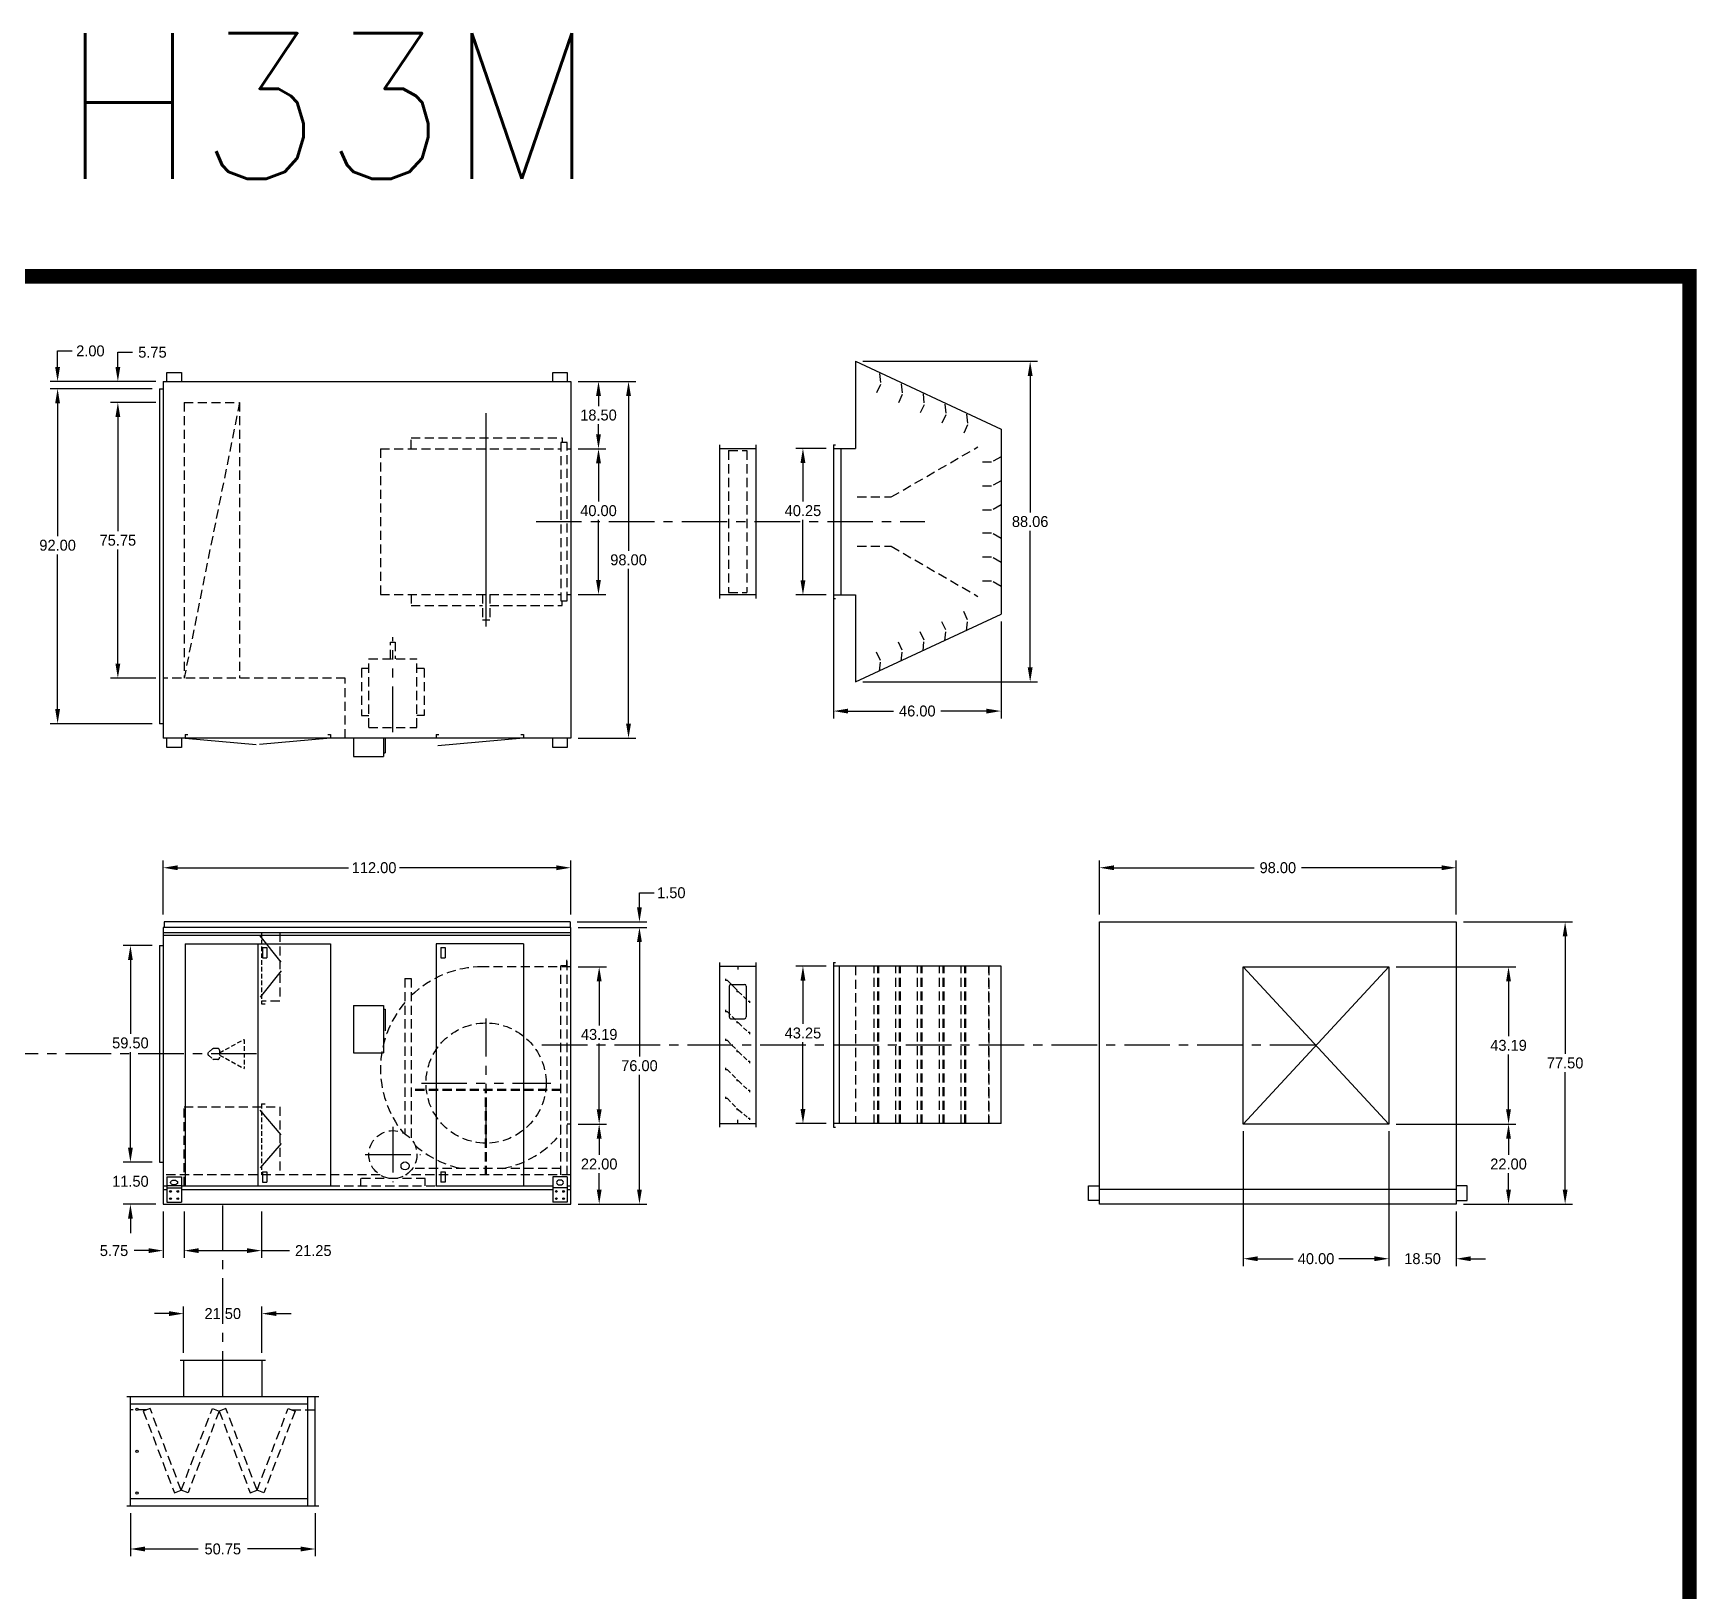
# Model space of a CAD drawing. Header units: inches. Extents: x 4 to 744, y -866 to 77.
# Drawn here: x 287.5 to 744.4, y -350.8 to 76.9 of the extents above; entities that cross this region are included whole.
import ezdxf

# ---------------------------------------------------------------- set-up
doc = ezdxf.new("R2010")
doc.units = ezdxf.units.IN
doc.header["$LTSCALE"] = 10
doc.header["$MEASUREMENT"] = 0
for name, pattern in [('CENTER', [2, 1.25, -0.25, 0.25, -0.25]), ('HIDDEN', [0.375, 0.25, -0.125]), ('PHANTOM', [2.5, 1.25, -0.25, 0.25, -0.25, 0.25, -0.25])]:
    doc.linetypes.add(name, pattern=pattern)
for name, color, linetype in [('centerline', 2, 'CENTER'), ('DIFFUSER', 5, 'Continuous'), ('DISC-DAMPER', 5, 'Continuous'), ('FA-FILTER', 5, 'Continuous'), ('OBJECT', 5, 'Continuous'), ('RAM33UNIT', 3, 'Continuous')]:
    doc.layers.add(name, color=color, linetype=linetype)
doc.layers.add('TEXT', color=7, linetype='Continuous', lineweight=40)
doc.styles.add('S10', font='romans.shx', dxfattribs={"height": 0.1})
doc.dimstyles.new('DIMENSIONS', dxfattribs={"dimscale": 0, "dimtxt": 3, "dimasz": 4, "dimexe": 2, "dimexo": 2, "dimgap": 1, "dimtad": 0, "dimtih": 1, "dimtoh": 1, "dimzin": 0, "dimdsep": 46, "dimtxsty": 'Standard', "dimcen": 0.09, "dimclrd": 256, "dimclre": 256, "dimclrt": 1, "dimadec": 0, "dimazin": 0, "dimtfac": 1, "dimtofl": 0, "dimtmove": 0, "dimatfit": 3, "dimfxl": 0, "dimtolj": 1, "dimtzin": 0, "dimarcsym": 0})

# ---------------------------------------------------------------- blocks, each defined once
blk = doc.blocks.new('*D68')
at = {"layer": 'DEFPOINTS', "color": 0}
for p in [(294.19, -18.68), (322.19, -20.68), (323.19, -18.68)]:
    blk.add_point(p, dxfattribs=at)
at = {"layer": 'RAM33UNIT', "lineweight": -2}
for p, q in [((294.19, -14.68), (294.19, -10.31)), ((294.19, -10.31), (298.19, -10.31)), ((321.19, -18.68), (292.19, -18.68)), ((320.19, -20.68), (292.19, -20.68)), ((294.19, -24.68), (294.19, -28.68))]:
    blk.add_line(p, q, dxfattribs=at)
at = {"layer": 'RAM33UNIT'}
for points in [[(293.52, -14.68), (294.85, -14.68), (294.19, -18.68)], [(293.52, -24.68), (294.85, -24.68), (294.19, -20.68)]]:
    blk.add_solid(points, dxfattribs=at)
at = {"layer": 'RAM33UNIT', "color": 1, "insert": (303.19, -10.31), "char_height": 3, "attachment_point": 5}
blk.add_mtext('\\A1;2.00', dxfattribs=at)
blk = doc.blocks.new('*D69')
at = {"layer": 'DEFPOINTS', "color": 0}
for p in [(294.19, -20.68), (322.19, -20.68), (322.19, -112.68)]:
    blk.add_point(p, dxfattribs=at)
at = {"layer": 'RAM33UNIT', "lineweight": -2}
for p, q in [((320.19, -20.68), (292.19, -20.68)), ((294.19, -24.68), (294.19, -61.18)), ((294.19, -108.68), (294.19, -66.18)), ((320.19, -112.68), (292.19, -112.68))]:
    blk.add_line(p, q, dxfattribs=at)
at = {"layer": 'RAM33UNIT'}
for points in [[(293.52, -24.68), (294.85, -24.68), (294.19, -20.68)], [(293.52, -108.68), (294.85, -108.68), (294.19, -112.68)]]:
    blk.add_solid(points, dxfattribs=at)
at = {"layer": 'RAM33UNIT', "color": 1, "insert": (294.19, -63.68), "char_height": 3, "attachment_point": 5}
blk.add_mtext('\\A1;92.00', dxfattribs=at)
blk = doc.blocks.new('*D70')
at = {"layer": 'DEFPOINTS', "color": 0}
for p in [(322.19, -233.12), (314.19, -244.62), (323.19, -244.62)]:
    blk.add_point(p, dxfattribs=at)
at = {"layer": 'RAM33UNIT', "lineweight": -2}
for p, q in [((314.19, -229.12), (314.19, -225.12)), ((320.19, -233.12), (312.19, -233.12)), ((321.19, -244.62), (312.19, -244.62)), ((314.19, -248.62), (314.19, -252.62))]:
    blk.add_line(p, q, dxfattribs=at)
at = {"layer": 'RAM33UNIT'}
for points in [[(313.52, -229.12), (314.85, -229.12), (314.19, -233.12)], [(313.52, -248.62), (314.85, -248.62), (314.19, -244.62)]]:
    blk.add_solid(points, dxfattribs=at)
at = {"layer": 'RAM33UNIT', "color": 1, "insert": (314.19, -238.37), "char_height": 3, "attachment_point": 5}
blk.add_mtext('\\A1;11.50', dxfattribs=at)
blk = doc.blocks.new('*D71')
at = {"layer": 'DEFPOINTS', "color": 0}
for p in [(322.19, -173.62), (314.19, -233.12), (322.19, -233.12)]:
    blk.add_point(p, dxfattribs=at)
at = {"layer": 'RAM33UNIT', "lineweight": -2}
for p, q in [((320.19, -173.62), (312.19, -173.62)), ((314.19, -177.62), (314.19, -197.87)), ((314.19, -229.12), (314.19, -202.87)), ((320.19, -233.12), (312.19, -233.12))]:
    blk.add_line(p, q, dxfattribs=at)
at = {"layer": 'RAM33UNIT'}
for points in [[(313.52, -177.62), (314.85, -177.62), (314.19, -173.62)], [(313.52, -229.12), (314.85, -229.12), (314.19, -233.12)]]:
    blk.add_solid(points, dxfattribs=at)
at = {"layer": 'RAM33UNIT', "color": 1, "insert": (314.19, -200.37), "char_height": 3, "attachment_point": 5}
blk.add_mtext('\\A1;59.50', dxfattribs=at)
blk = doc.blocks.new('*D78')
at = {"layer": 'DEFPOINTS', "color": 0}
for p in [(513.33, -13.15), (513.33, -101.21), (561.33, -101.21)]:
    blk.add_point(p, dxfattribs=at)
at = {"layer": 'RAM33UNIT', "lineweight": -2}
for p, q in [((515.33, -13.15), (563.33, -13.15)), ((561.33, -17.15), (561.33, -54.68)), ((561.33, -97.21), (561.33, -59.68)), ((515.33, -101.21), (563.33, -101.21))]:
    blk.add_line(p, q, dxfattribs=at)
at = {"layer": 'RAM33UNIT'}
for points in [[(560.67, -17.15), (562, -17.15), (561.33, -13.15)], [(560.67, -97.21), (562, -97.21), (561.33, -101.21)]]:
    blk.add_solid(points, dxfattribs=at)
at = {"layer": 'RAM33UNIT', "color": 1, "insert": (561.33, -57.18), "char_height": 3, "attachment_point": 5}
blk.add_mtext('\\A1;88.06', dxfattribs=at)
blk = doc.blocks.new('*D79')
at = {"layer": 'DEFPOINTS', "color": 0}
for p in [(435.19, -18.68), (435.19, -37.18), (442.76, -37.18)]:
    blk.add_point(p, dxfattribs=at)
at = {"layer": 'RAM33UNIT', "lineweight": -2}
for p, q in [((437.19, -18.68), (444.76, -18.68)), ((442.76, -22.68), (442.76, -25.43)), ((442.76, -33.18), (442.76, -30.43)), ((437.19, -37.18), (444.76, -37.18))]:
    blk.add_line(p, q, dxfattribs=at)
at = {"layer": 'RAM33UNIT'}
for points in [[(442.09, -22.68), (443.43, -22.68), (442.76, -18.68)], [(442.09, -33.18), (443.43, -33.18), (442.76, -37.18)]]:
    blk.add_solid(points, dxfattribs=at)
at = {"layer": 'RAM33UNIT', "color": 1, "insert": (442.76, -27.93), "char_height": 3, "attachment_point": 5}
blk.add_mtext('\\A1;18.50', dxfattribs=at)
blk = doc.blocks.new('*D80')
at = {"layer": 'DEFPOINTS', "color": 0}
for p in [(435.19, -18.68), (435.19, -116.68), (451.01, -116.68)]:
    blk.add_point(p, dxfattribs=at)
at = {"layer": 'RAM33UNIT', "lineweight": -2}
for p, q in [((437.19, -18.68), (453.01, -18.68)), ((451.01, -22.68), (451.01, -65.18)), ((451.01, -112.68), (451.01, -70.18)), ((437.19, -116.68), (453.01, -116.68))]:
    blk.add_line(p, q, dxfattribs=at)
at = {"layer": 'RAM33UNIT'}
for points in [[(450.34, -22.68), (451.67, -22.68), (451.01, -18.68)], [(450.34, -112.68), (451.67, -112.68), (451.01, -116.68)]]:
    blk.add_solid(points, dxfattribs=at)
at = {"layer": 'RAM33UNIT', "color": 1, "insert": (451.01, -67.68), "char_height": 3, "attachment_point": 5}
blk.add_mtext('\\A1;98.00', dxfattribs=at)
blk = doc.blocks.new('*D81')
at = {"layer": 'DEFPOINTS', "color": 0}
for p in [(435.19, -168.62), (454.01, -168.62), (435.19, -244.62)]:
    blk.add_point(p, dxfattribs=at)
at = {"layer": 'RAM33UNIT', "lineweight": -2}
for p, q in [((437.19, -168.62), (456.01, -168.62)), ((454.01, -172.62), (454.01, -204.12)), ((454.01, -240.62), (454.01, -209.12)), ((437.19, -244.62), (456.01, -244.62))]:
    blk.add_line(p, q, dxfattribs=at)
at = {"layer": 'RAM33UNIT'}
for points in [[(453.34, -172.62), (454.67, -172.62), (454.01, -168.62)], [(453.34, -240.62), (454.67, -240.62), (454.01, -244.62)]]:
    blk.add_solid(points, dxfattribs=at)
at = {"layer": 'RAM33UNIT', "color": 1, "insert": (454.01, -206.62), "char_height": 3, "attachment_point": 5}
blk.add_mtext('\\A1;76.00', dxfattribs=at)
blk = doc.blocks.new('*D83')
at = {"layer": 'DEFPOINTS', "color": 0}
for p in [(435.19, -179.43), (442.95, -179.43), (435.19, -222.62)]:
    blk.add_point(p, dxfattribs=at)
at = {"layer": 'RAM33UNIT', "lineweight": -2}
for p, q in [((437.19, -179.43), (444.95, -179.43)), ((442.95, -183.43), (442.95, -195.53)), ((442.95, -218.62), (442.95, -200.53)), ((437.19, -222.62), (444.95, -222.62))]:
    blk.add_line(p, q, dxfattribs=at)
at = {"layer": 'RAM33UNIT'}
for points in [[(442.28, -183.43), (443.62, -183.43), (442.95, -179.43)], [(442.28, -218.62), (443.62, -218.62), (442.95, -222.62)]]:
    blk.add_solid(points, dxfattribs=at)
at = {"layer": 'RAM33UNIT', "color": 1, "insert": (442.95, -198.03), "char_height": 3, "attachment_point": 5}
blk.add_mtext('\\A1;43.19', dxfattribs=at)
blk = doc.blocks.new('*D84')
at = {"layer": 'DEFPOINTS', "color": 0}
for p in [(435.19, -222.62), (442.95, -222.62), (435.19, -244.62)]:
    blk.add_point(p, dxfattribs=at)
at = {"layer": 'RAM33UNIT', "lineweight": -2}
for p, q in [((437.19, -222.62), (444.95, -222.62)), ((442.95, -226.62), (442.95, -231.12)), ((442.95, -240.62), (442.95, -236.12)), ((437.19, -244.62), (444.95, -244.62))]:
    blk.add_line(p, q, dxfattribs=at)
at = {"layer": 'RAM33UNIT'}
for points in [[(442.28, -226.62), (443.62, -226.62), (442.95, -222.62)], [(442.28, -240.62), (443.62, -240.62), (442.95, -244.62)]]:
    blk.add_solid(points, dxfattribs=at)
at = {"layer": 'RAM33UNIT', "color": 1, "insert": (442.95, -233.62), "char_height": 3, "attachment_point": 5}
blk.add_mtext('\\A1;22.00', dxfattribs=at)
blk = doc.blocks.new('*D85')
at = {"layer": 'DEFPOINTS', "color": 0}
for p in [(507.33, -179.23), (498.92, -222.48), (507.33, -222.48)]:
    blk.add_point(p, dxfattribs=at)
at = {"layer": 'RAM33UNIT', "lineweight": -2}
for p, q in [((505.33, -179.23), (496.92, -179.23)), ((498.92, -183.23), (498.92, -195.15)), ((498.92, -218.48), (498.92, -200.15)), ((505.33, -222.48), (496.92, -222.48))]:
    blk.add_line(p, q, dxfattribs=at)
at = {"layer": 'RAM33UNIT'}
for points in [[(498.25, -183.23), (499.59, -183.23), (498.92, -179.23)], [(498.25, -218.48), (499.59, -218.48), (498.92, -222.48)]]:
    blk.add_solid(points, dxfattribs=at)
at = {"layer": 'RAM33UNIT', "color": 1, "insert": (498.92, -197.65), "char_height": 3, "attachment_point": 5}
blk.add_mtext('\\A1;43.25', dxfattribs=at)
blk = doc.blocks.new('*D86')
at = {"layer": 'DEFPOINTS', "color": 0}
for p in [(435.19, -152.24), (323.19, -167.12), (435.19, -167.12)]:
    blk.add_point(p, dxfattribs=at)
at = {"layer": 'RAM33UNIT', "lineweight": -2}
for p, q in [((323.19, -165.12), (323.19, -150.24)), ((435.19, -165.12), (435.19, -150.24)), ((327.19, -152.24), (374.12, -152.24)), ((431.19, -152.24), (388.12, -152.24))]:
    blk.add_line(p, q, dxfattribs=at)
at = {"layer": 'RAM33UNIT'}
for points in [[(327.19, -151.58), (327.19, -152.91), (323.19, -152.24)], [(431.19, -151.58), (431.19, -152.91), (435.19, -152.24)]]:
    blk.add_solid(points, dxfattribs=at)
at = {"layer": 'RAM33UNIT', "color": 1, "insert": (381.12, -152.24), "char_height": 3, "attachment_point": 5}
blk.add_mtext('\\A1;112.00', dxfattribs=at)
blk = doc.blocks.new('*D87')
at = {"layer": 'DEFPOINTS', "color": 0}
for p in [(434.94, -167.12), (435.19, -168.62), (454.01, -167.12)]:
    blk.add_point(p, dxfattribs=at)
at = {"layer": 'RAM33UNIT', "lineweight": -2}
for p, q in [((454.01, -163.12), (454.01, -159.12)), ((454.01, -159.12), (458.01, -159.12)), ((436.94, -167.12), (456.01, -167.12)), ((437.19, -168.62), (456.01, -168.62)), ((454.01, -172.62), (454.01, -176.62))]:
    blk.add_line(p, q, dxfattribs=at)
at = {"layer": 'RAM33UNIT'}
for points in [[(453.34, -163.12), (454.67, -163.12), (454.01, -167.12)], [(453.34, -172.62), (454.67, -172.62), (454.01, -168.62)]]:
    blk.add_solid(points, dxfattribs=at)
at = {"layer": 'RAM33UNIT', "color": 1, "insert": (462.76, -159.12), "char_height": 3, "attachment_point": 5}
blk.add_mtext('\\A1;1.50', dxfattribs=at)
blk = doc.blocks.new('*D88')
at = {"layer": 'DEFPOINTS', "color": 0}
for p in [(435.19, -37.18), (435.19, -77.18), (442.76, -77.18)]:
    blk.add_point(p, dxfattribs=at)
at = {"layer": 'RAM33UNIT', "lineweight": -2}
for p, q in [((437.19, -37.18), (444.76, -37.18)), ((442.76, -41.18), (442.76, -51.68)), ((442.76, -73.18), (442.76, -56.68)), ((437.19, -77.18), (444.76, -77.18))]:
    blk.add_line(p, q, dxfattribs=at)
at = {"layer": 'RAM33UNIT'}
for points in [[(442.09, -41.18), (443.43, -41.18), (442.76, -37.18)], [(442.09, -73.18), (443.43, -73.18), (442.76, -77.18)]]:
    blk.add_solid(points, dxfattribs=at)
at = {"layer": 'RAM33UNIT', "color": 1, "insert": (442.76, -54.18), "char_height": 3, "attachment_point": 5}
blk.add_mtext('\\A1;40.00', dxfattribs=at)
blk = doc.blocks.new('*D89')
at = {"layer": 'DEFPOINTS', "color": 0}
for p in [(507.33, -75.81), (553.33, -82.57), (553.33, -109.21)]:
    blk.add_point(p, dxfattribs=at)
at = {"layer": 'RAM33UNIT', "lineweight": -2}
for p, q in [((507.33, -77.81), (507.33, -111.21)), ((553.33, -84.57), (553.33, -111.21)), ((511.33, -109.21), (523.83, -109.21)), ((549.33, -109.21), (536.83, -109.21))]:
    blk.add_line(p, q, dxfattribs=at)
at = {"layer": 'RAM33UNIT'}
for points in [[(511.33, -108.55), (511.33, -109.88), (507.33, -109.21)], [(549.33, -108.55), (549.33, -109.88), (553.33, -109.21)]]:
    blk.add_solid(points, dxfattribs=at)
at = {"layer": 'RAM33UNIT', "color": 1, "insert": (530.33, -109.21), "char_height": 3, "attachment_point": 5}
blk.add_mtext('\\A1;46.00', dxfattribs=at)
blk = doc.blocks.new('*D90')
at = {"layer": 'DEFPOINTS', "color": 0}
for p in [(507.33, -37.06), (498.92, -77.31), (507.33, -77.31)]:
    blk.add_point(p, dxfattribs=at)
at = {"layer": 'RAM33UNIT', "lineweight": -2}
for p, q in [((505.33, -37.06), (496.92, -37.06)), ((498.92, -41.06), (498.92, -51.68)), ((498.92, -73.31), (498.92, -56.68)), ((505.33, -77.31), (496.92, -77.31))]:
    blk.add_line(p, q, dxfattribs=at)
at = {"layer": 'RAM33UNIT'}
for points in [[(498.25, -41.06), (499.59, -41.06), (498.92, -37.06)], [(498.25, -73.31), (499.59, -73.31), (498.92, -77.31)]]:
    blk.add_solid(points, dxfattribs=at)
at = {"layer": 'RAM33UNIT', "color": 1, "insert": (498.92, -54.18), "char_height": 3, "attachment_point": 5}
blk.add_mtext('\\A1;40.25', dxfattribs=at)
blk = doc.blocks.new('*D95')
at = {"layer": 'DEFPOINTS', "color": 0}
for p in [(678.36, -152.24), (580.36, -167.12), (678.36, -167.12)]:
    blk.add_point(p, dxfattribs=at)
at = {"layer": 'RAM33UNIT', "lineweight": -2}
for p, q in [((580.36, -165.12), (580.36, -150.24)), ((678.36, -165.12), (678.36, -150.24)), ((584.36, -152.24), (622.86, -152.24)), ((674.36, -152.24), (635.86, -152.24))]:
    blk.add_line(p, q, dxfattribs=at)
at = {"layer": 'RAM33UNIT'}
for points in [[(584.36, -151.58), (584.36, -152.91), (580.36, -152.24)], [(674.36, -151.58), (674.36, -152.91), (678.36, -152.24)]]:
    blk.add_solid(points, dxfattribs=at)
at = {"layer": 'RAM33UNIT', "color": 1, "insert": (629.36, -152.24), "char_height": 3, "attachment_point": 5}
blk.add_mtext('\\A1;98.00', dxfattribs=at)
blk = doc.blocks.new('*D96')
at = {"layer": 'DEFPOINTS', "color": 0}
for p in [(659.86, -222.62), (678.36, -244.62), (692.73, -244.62)]:
    blk.add_point(p, dxfattribs=at)
at = {"layer": 'RAM33UNIT', "lineweight": -2}
for p, q in [((661.86, -222.62), (694.73, -222.62)), ((692.73, -226.62), (692.73, -231.12)), ((692.73, -240.62), (692.73, -236.12)), ((680.36, -244.62), (694.73, -244.62))]:
    blk.add_line(p, q, dxfattribs=at)
at = {"layer": 'RAM33UNIT'}
for points in [[(692.06, -226.62), (693.39, -226.62), (692.73, -222.62)], [(692.06, -240.62), (693.39, -240.62), (692.73, -244.62)]]:
    blk.add_solid(points, dxfattribs=at)
at = {"layer": 'RAM33UNIT', "color": 1, "insert": (692.73, -233.62), "char_height": 3, "attachment_point": 5}
blk.add_mtext('\\A1;22.00', dxfattribs=at)
blk = doc.blocks.new('*D97')
at = {"layer": 'DEFPOINTS', "color": 0}
for p in [(619.86, -222.62), (659.86, -222.62), (659.86, -259.62)]:
    blk.add_point(p, dxfattribs=at)
at = {"layer": 'RAM33UNIT', "lineweight": -2}
for p, q in [((619.86, -224.62), (619.86, -261.62)), ((659.86, -224.62), (659.86, -261.62)), ((623.86, -259.62), (633.61, -259.62)), ((655.86, -259.62), (646.11, -259.62))]:
    blk.add_line(p, q, dxfattribs=at)
at = {"layer": 'RAM33UNIT'}
for points in [[(623.86, -258.95), (623.86, -260.29), (619.86, -259.62)], [(655.86, -258.95), (655.86, -260.29), (659.86, -259.62)]]:
    blk.add_solid(points, dxfattribs=at)
at = {"layer": 'RAM33UNIT', "color": 1, "insert": (639.86, -259.62), "char_height": 3, "attachment_point": 5}
blk.add_mtext('\\A1;40.00', dxfattribs=at)
blk = doc.blocks.new('*D98')
at = {"layer": 'DEFPOINTS', "color": 0}
for p in [(659.86, -222.62), (678.36, -244.62), (678.36, -259.62)]:
    blk.add_point(p, dxfattribs=at)
at = {"layer": 'RAM33UNIT', "lineweight": -2}
for p, q in [((659.86, -224.62), (659.86, -261.62)), ((678.36, -246.62), (678.36, -261.62)), ((655.86, -259.62), (651.86, -259.62)), ((682.36, -259.62), (686.36, -259.62))]:
    blk.add_line(p, q, dxfattribs=at)
at = {"layer": 'RAM33UNIT'}
for points in [[(655.86, -258.95), (655.86, -260.29), (659.86, -259.62)], [(682.36, -258.95), (682.36, -260.29), (678.36, -259.62)]]:
    blk.add_solid(points, dxfattribs=at)
at = {"layer": 'RAM33UNIT', "color": 1, "insert": (669.11, -259.62), "char_height": 3, "attachment_point": 5}
blk.add_mtext('\\A1;18.50', dxfattribs=at)
blk = doc.blocks.new('*D100')
at = {"layer": 'DEFPOINTS', "color": 0}
for p in [(323.19, -18.68), (310.74, -24.43), (323.19, -24.43)]:
    blk.add_point(p, dxfattribs=at)
at = {"layer": 'RAM33UNIT', "lineweight": -2}
for p, q in [((310.74, -14.68), (310.74, -10.68)), ((310.74, -10.68), (314.74, -10.68)), ((321.19, -18.68), (308.74, -18.68)), ((321.19, -24.43), (308.74, -24.43)), ((310.74, -28.43), (310.74, -32.43))]:
    blk.add_line(p, q, dxfattribs=at)
at = {"layer": 'RAM33UNIT'}
for points in [[(310.08, -14.68), (311.41, -14.68), (310.74, -18.68)], [(310.08, -28.43), (311.41, -28.43), (310.74, -24.43)]]:
    blk.add_solid(points, dxfattribs=at)
at = {"layer": 'RAM33UNIT', "color": 1, "insert": (320.24, -10.68), "char_height": 3, "attachment_point": 5}
blk.add_mtext('\\A1;5.75', dxfattribs=at)
blk = doc.blocks.new('*D101')
at = {"layer": 'DEFPOINTS', "color": 0}
for p in [(323.19, -24.43), (310.74, -100.18), (323.19, -100.18)]:
    blk.add_point(p, dxfattribs=at)
at = {"layer": 'RAM33UNIT', "lineweight": -2}
for p, q in [((321.19, -24.43), (308.74, -24.43)), ((310.74, -28.43), (310.74, -59.81)), ((310.74, -96.18), (310.74, -64.81)), ((321.19, -100.18), (308.74, -100.18))]:
    blk.add_line(p, q, dxfattribs=at)
at = {"layer": 'RAM33UNIT'}
for points in [[(310.08, -28.43), (311.41, -28.43), (310.74, -24.43)], [(310.08, -96.18), (311.41, -96.18), (310.74, -100.18)]]:
    blk.add_solid(points, dxfattribs=at)
at = {"layer": 'RAM33UNIT', "color": 1, "insert": (310.74, -62.31), "char_height": 3, "attachment_point": 5}
blk.add_mtext('\\A1;75.75', dxfattribs=at)
blk = doc.blocks.new('*D103')
at = {"layer": 'DEFPOINTS', "color": 0}
for p in [(323.19, -244.62), (328.94, -244.62), (328.94, -257.4)]:
    blk.add_point(p, dxfattribs=at)
at = {"layer": 'RAM33UNIT', "lineweight": -2}
for p, q in [((323.19, -246.62), (323.19, -259.4)), ((328.94, -246.62), (328.94, -259.4)), ((319.19, -257.4), (315.19, -257.4)), ((332.94, -257.4), (336.94, -257.4))]:
    blk.add_line(p, q, dxfattribs=at)
at = {"layer": 'RAM33UNIT'}
for points in [[(319.19, -256.73), (319.19, -258.06), (323.19, -257.4)], [(332.94, -256.73), (332.94, -258.06), (328.94, -257.4)]]:
    blk.add_solid(points, dxfattribs=at)
at = {"layer": 'RAM33UNIT', "color": 1, "insert": (309.69, -257.4), "char_height": 3, "attachment_point": 5}
blk.add_mtext('\\A1;5.75', dxfattribs=at)
blk = doc.blocks.new('*D104')
at = {"layer": 'DEFPOINTS', "color": 0}
for p in [(328.94, -244.62), (350.19, -244.62), (350.19, -257.4)]:
    blk.add_point(p, dxfattribs=at)
at = {"layer": 'RAM33UNIT', "lineweight": -2}
for p, q in [((328.94, -246.62), (328.94, -259.4)), ((350.19, -246.62), (350.19, -259.4)), ((332.94, -257.4), (346.19, -257.4)), ((350.19, -257.4), (357.92, -257.4))]:
    blk.add_line(p, q, dxfattribs=at)
at = {"layer": 'RAM33UNIT'}
for points in [[(332.94, -256.73), (332.94, -258.06), (328.94, -257.4)], [(346.19, -256.73), (346.19, -258.06), (350.19, -257.4)]]:
    blk.add_solid(points, dxfattribs=at)
at = {"layer": 'RAM33UNIT', "color": 1, "insert": (364.42, -257.4), "char_height": 3, "attachment_point": 5}
blk.add_mtext('\\A1;21.25', dxfattribs=at)
blk = doc.blocks.new('*D105')
at = {"layer": 'DEFPOINTS', "color": 0}
for p in [(350.31, -274.7), (328.81, -287.48), (350.31, -287.48)]:
    blk.add_point(p, dxfattribs=at)
at = {"layer": 'RAM33UNIT', "lineweight": -2}
for p, q in [((328.81, -285.48), (328.81, -272.7)), ((350.31, -285.48), (350.31, -272.7)), ((324.81, -274.7), (320.81, -274.7)), ((354.31, -274.7), (358.31, -274.7))]:
    blk.add_line(p, q, dxfattribs=at)
at = {"layer": 'RAM33UNIT'}
for points in [[(324.81, -274.03), (324.81, -275.36), (328.81, -274.7)], [(354.31, -274.03), (354.31, -275.36), (350.31, -274.7)]]:
    blk.add_solid(points, dxfattribs=at)
at = {"layer": 'RAM33UNIT', "color": 1, "insert": (339.56, -274.7), "char_height": 3, "attachment_point": 5}
blk.add_mtext('\\A1;21.50', dxfattribs=at)
blk = doc.blocks.new('*D107')
at = {"layer": 'DEFPOINTS', "color": 0}
for p in [(314.19, -327.48), (364.94, -327.48), (314.19, -339.34)]:
    blk.add_point(p, dxfattribs=at)
at = {"layer": 'RAM33UNIT', "lineweight": -2}
for p, q in [((314.19, -329.48), (314.19, -341.34)), ((364.94, -329.48), (364.94, -341.34)), ((318.19, -339.34), (332.81, -339.34)), ((360.94, -339.34), (346.31, -339.34))]:
    blk.add_line(p, q, dxfattribs=at)
at = {"layer": 'RAM33UNIT'}
for points in [[(318.19, -338.67), (318.19, -340.01), (314.19, -339.34)], [(360.94, -338.67), (360.94, -340.01), (364.94, -339.34)]]:
    blk.add_solid(points, dxfattribs=at)
at = {"layer": 'RAM33UNIT', "color": 1, "insert": (339.56, -339.34), "char_height": 3, "attachment_point": 5}
blk.add_mtext('\\A1;50.75', dxfattribs=at)
blk = doc.blocks.new('A$C7F7C36FE')
at = {"layer": 'OBJECT', "color": 4, "linetype": 'HIDDEN'}
for p, q in [((5.94, 23.43), (7.26, 23.43)), ((5.94, 18.81), (5.94, 23.43)), ((7.26, 23.43), (7.26, 18.81)), ((0, 18.81), (13.2, 18.81)), ((0, 0), (0, 18.81)), ((13.2, 0), (13.2, 18.81)), ((-1.98, 16.17), (-1.98, 3.3)), ((0, 16.17), (-1.98, 16.17)), ((15.18, 16.17), (13.2, 16.17)), ((15.18, 16.17), (15.18, 3.3)), ((-1.98, 3.3), (0, 3.3)), ((0, 0), (13.2, 0)), ((15.18, 3.3), (13.2, 3.3))]:
    blk.add_line(p, q, dxfattribs=at)
at = {"layer": 'OBJECT', "color": 191, "linetype": 'PHANTOM'}
blk.add_line((6.6, -1.32), (6.6, 24.75), dxfattribs=at)
blk = doc.blocks.new('*D130')
at = {"layer": 'DEFPOINTS', "color": 0}
for p in [(659.86, -179.43), (659.86, -222.62), (692.73, -222.62)]:
    blk.add_point(p, dxfattribs=at)
at = {"layer": 'RAM33UNIT', "lineweight": -2}
for p, q in [((661.86, -179.43), (694.73, -179.43)), ((692.73, -183.43), (692.73, -198.53)), ((692.73, -218.62), (692.73, -203.53)), ((661.86, -222.62), (694.73, -222.62))]:
    blk.add_line(p, q, dxfattribs=at)
at = {"layer": 'RAM33UNIT'}
for points in [[(692.06, -183.43), (693.39, -183.43), (692.73, -179.43)], [(692.06, -218.62), (693.39, -218.62), (692.73, -222.62)]]:
    blk.add_solid(points, dxfattribs=at)
at = {"layer": 'RAM33UNIT', "color": 1, "insert": (692.73, -201.03), "char_height": 3, "attachment_point": 5}
blk.add_mtext('\\A1;43.19', dxfattribs=at)
blk = doc.blocks.new('*D132')
at = {"layer": 'DEFPOINTS', "color": 0}
for p in [(678.36, -167.12), (678.36, -244.62), (708.27, -244.62)]:
    blk.add_point(p, dxfattribs=at)
at = {"layer": 'RAM33UNIT', "lineweight": -2}
for p, q in [((680.36, -167.12), (710.27, -167.12)), ((708.27, -171.12), (708.27, -203.37)), ((708.27, -240.62), (708.27, -208.37)), ((680.36, -244.62), (710.27, -244.62))]:
    blk.add_line(p, q, dxfattribs=at)
at = {"layer": 'RAM33UNIT'}
for points in [[(707.61, -171.12), (708.94, -171.12), (708.27, -167.12)], [(707.61, -240.62), (708.94, -240.62), (708.27, -244.62)]]:
    blk.add_solid(points, dxfattribs=at)
at = {"layer": 'RAM33UNIT', "color": 1, "insert": (708.27, -205.87), "char_height": 3, "attachment_point": 5}
blk.add_mtext('\\A1;77.50', dxfattribs=at)

msp = doc.modelspace()

# ---------------------------------------------------------------- linework, layer by layer
at = {"color": 191, "linetype": 'PHANTOM', "ltscale": 12}
msp.add_line((411.874, -85.95), (411.874, -27.365), dxfattribs=at)
at = {"color": 5, "ltscale": 12}
for p, q in [((350.436, -174.121), (350.436, -176.996)), ((350.436, -174.121), (351.686, -174.121)), ((350.436, -176.996), (351.686, -176.996)), ((351.686, -174.121), (351.686, -176.996)), ((399.436, -174.121), (399.436, -176.996)), ((399.436, -174.121), (400.686, -174.121)), ((399.436, -176.996), (400.686, -176.996)), ((400.686, -174.121), (400.686, -176.996)), ((375.436, -190.039), (375.436, -203.039)), ((375.436, -190.039), (383.686, -190.039)), ((383.686, -190.039), (383.686, -203.039)), ((383.686, -191.039), (384.186, -191.039)), ((384.186, -191.039), (384.186, -197.039)), ((375.436, -203.039), (383.686, -203.039)), ((350.436, -235.746), (350.436, -238.621)), ((350.436, -235.746), (351.686, -235.746)), ((351.686, -235.746), (351.686, -238.621)), ((399.436, -235.746), (400.686, -235.746)), ((399.436, -235.746), (399.436, -238.621)), ((400.686, -235.746), (400.686, -238.621)), ((350.436, -238.621), (351.686, -238.621))]:
    msp.add_line(p, q, dxfattribs=at)
at = {"layer": 'centerline'}
for p, q in [((425.621, -57.182), (532.426, -57.182)), ((427.199, -200.855), (641.769, -200.855)), ((348.857, -203.371), (156.082, -203.371)), ((339.561, -297.481), (339.561, -244.621))]:
    msp.add_line(p, q, dxfattribs=at)
at = {"layer": 'DIFFUSER'}
for p, q in [((513.332, -13.151), (513.332, -37.057)), ((513.332, -13.151), (553.332, -31.793)), ((553.332, -31.793), (553.332, -82.572)), ((507.332, -36.057), (507.332, -78.307)), ((507.332, -36.057), (507.832, -36.057)), ((507.332, -37.057), (513.332, -37.057)), ((509.332, -37.057), (509.332, -77.307)), ((507.332, -77.307), (513.332, -77.307)), ((513.332, -77.307), (513.332, -101.214)), ((507.332, -78.307), (507.832, -78.307)), ((513.332, -101.214), (553.332, -82.572)), ((507.332, -178.23), (507.332, -223.48)), ((507.332, -178.23), (507.832, -178.23)), ((553.332, -179.23), (507.332, -179.23)), ((508.832, -179.23), (508.832, -222.48)), ((553.332, -222.48), (553.332, -179.23)), ((553.332, -222.48), (507.332, -222.48)), ((507.332, -223.48), (507.832, -223.48))]:
    msp.add_line(p, q, dxfattribs=at)
at = {"layer": 'DIFFUSER', "color": 4, "linetype": 'HIDDEN'}
for p, q in [((519.961, -16.511), (520.223, -19.5)), ((520.223, -19.5), (518.955, -22.219)), ((526.205, -22.289), (524.937, -25.008)), ((525.943, -19.301), (526.205, -22.289)), ((531.925, -22.09), (532.186, -25.079)), ((532.186, -25.079), (530.918, -27.797)), ((537.906, -24.879), (538.168, -27.868)), ((538.168, -27.868), (536.9, -30.587)), ((544.148, -30.64), (542.88, -33.359)), ((543.886, -27.652), (544.148, -30.64)), ((550.736, -40.856), (547.736, -40.856)), ((553.334, -39.356), (550.736, -40.856)), ((550.736, -47.456), (547.736, -47.456)), ((553.334, -45.956), (550.736, -47.456)), ((550.736, -54.056), (547.736, -54.056)), ((553.334, -52.556), (550.736, -54.056)), ((550.736, -60.308), (547.736, -60.308)), ((553.334, -61.808), (550.736, -60.308)), ((550.736, -66.908), (547.736, -66.908)), ((553.334, -68.408), (550.736, -66.908)), ((550.736, -73.508), (547.736, -73.508)), ((553.334, -75.008), (550.736, -73.508)), ((544.148, -84.159), (542.88, -81.44)), ((538.168, -86.932), (536.9, -84.213)), ((543.886, -87.148), (544.148, -84.159)), ((526.205, -92.51), (524.937, -89.791)), ((532.186, -89.721), (530.918, -87.002)), ((531.925, -92.709), (532.186, -89.721)), ((537.906, -89.92), (538.168, -86.932)), ((520.223, -95.299), (518.955, -92.58)), ((519.961, -98.288), (520.223, -95.299)), ((525.943, -95.499), (526.205, -92.51)), ((508.832, -179.23), (508.832, -222.48)), ((513.332, -179.23), (513.332, -222.48)), ((518.459, -222.48), (518.459, -179.23)), ((519.466, -222.48), (519.466, -179.23)), ((519.727, -222.48), (519.727, -179.23)), ((524.44, -222.48), (524.44, -179.23)), ((525.446, -222.48), (525.446, -179.23)), ((525.707, -222.48), (525.707, -179.23)), ((530.42, -222.48), (530.42, -179.23)), ((531.426, -222.48), (531.426, -179.23)), ((531.688, -222.48), (531.688, -179.23)), ((536.4, -222.48), (536.4, -179.23)), ((537.406, -222.48), (537.406, -179.23)), ((537.668, -222.48), (537.668, -179.23)), ((542.38, -222.48), (542.38, -179.23)), ((543.386, -222.48), (543.386, -179.23)), ((543.648, -222.48), (543.648, -179.23)), ((549.957, -179.23), (549.957, -222.48)), ((549.957, -222.48), (549.957, -179.23))]:
    msp.add_line(p, q, dxfattribs=at)
for points in [[(513.832, -50.401), (523.182, -50.401), (546.998, -36.651)], [(513.832, -63.964), (523.182, -63.964), (546.998, -77.714)]]:
    msp.add_lwpolyline(points, dxfattribs=at)
at = {"layer": 'DISC-DAMPER'}
for p, q in [((476.008, -36.057), (476.008, -78.307)), ((486.008, -36.057), (486.008, -78.307)), ((476.008, -37.057), (486.008, -37.057)), ((486.008, -77.307), (476.008, -77.307)), ((476.008, -178.23), (476.008, -223.48)), ((476.008, -179.23), (486.008, -179.23)), ((486.008, -178.23), (486.008, -223.48)), ((476.008, -222.48), (486.008, -222.48))]:
    msp.add_line(p, q, dxfattribs=at)
at = {"layer": 'DISC-DAMPER', "color": 4, "linetype": 'HIDDEN'}
for p, q in [((478.508, -37.682), (478.508, -76.682)), ((478.508, -37.682), (483.508, -37.682)), ((483.508, -37.682), (483.508, -76.682)), ((478.508, -76.682), (483.508, -76.682)), ((481.008, -179.23), (481.008, -180.23)), ((481.008, -222.48), (481.008, -221.48))]:
    msp.add_line(p, q, dxfattribs=at)
at = {"layer": 'DISC-DAMPER', "color": 4, "linetype": 'HIDDEN', "ltscale": 12}
for p, q in [((477.679, -182.709), (477.679, -183.209)), ((478.179, -183.209), (477.679, -183.209)), ((478.179, -183.209), (480.758, -185.788)), ((477.679, -191.271), (477.679, -191.771)), ((478.179, -191.771), (477.679, -191.771)), ((483.837, -188.867), (484.337, -188.867)), ((484.337, -189.367), (484.337, -188.867)), ((477.679, -199.213), (477.679, -199.713)), ((478.179, -199.713), (477.679, -199.713)), ((483.837, -197.43), (484.337, -197.43)), ((484.337, -197.93), (484.337, -197.43)), ((484.337, -205.871), (484.337, -205.371)), ((477.679, -207.213), (477.679, -207.713)), ((478.179, -207.713), (477.679, -207.713)), ((484.337, -213.871), (484.337, -213.371)), ((477.679, -215.15), (477.679, -215.65)), ((478.179, -215.65), (477.679, -215.65)), ((483.837, -220.98), (484.337, -220.98)), ((484.337, -221.48), (484.337, -220.98))]:
    msp.add_line(p, q, dxfattribs=at)
at = {"layer": 'DISC-DAMPER', "ltscale": 12}
for p, q in [((478.658, -184.765), (478.658, -193.225)), ((479.128, -184.295), (482.888, -184.295)), ((483.358, -184.765), (483.358, -193.225)), ((479.128, -193.695), (482.888, -193.695))]:
    msp.add_line(p, q, dxfattribs=at)
at = {"layer": 'DISC-DAMPER', "color": 4, "linetype": 'HIDDEN', "ltscale": 0.5}
for p, q in [((480.758, -185.788), (480.758, -186.288)), ((481.258, -186.288), (480.758, -186.288)), ((481.258, -186.288), (483.837, -188.867)), ((478.179, -191.771), (480.758, -194.35)), ((480.758, -194.35), (480.758, -194.85)), ((481.258, -194.85), (480.758, -194.85)), ((481.258, -194.85), (483.837, -197.43)), ((478.179, -199.713), (480.758, -202.292)), ((480.758, -202.292), (480.758, -202.792)), ((481.258, -202.792), (480.758, -202.792)), ((481.258, -202.792), (483.837, -205.371)), ((483.837, -205.371), (484.337, -205.371)), ((478.179, -207.713), (480.758, -210.292)), ((480.758, -210.292), (480.758, -210.792)), ((481.258, -210.792), (480.758, -210.792)), ((481.258, -210.792), (483.837, -213.371)), ((483.837, -213.371), (484.337, -213.371)), ((478.179, -215.65), (480.758, -218.229)), ((480.758, -218.229), (480.758, -218.729)), ((481.258, -218.729), (480.758, -218.729)), ((481.258, -218.729), (483.837, -220.98))]:
    msp.add_line(p, q, dxfattribs=at)
at = {"layer": 'DISC-DAMPER', "ltscale": 12}
for centre, start, end in [((479.128, -184.765), 90, 180), ((482.888, -184.765), 0, 90), ((479.128, -193.225), 180, 270), ((482.888, -193.225), 270, 0)]:
    msp.add_arc(centre, 0.47, start, end, dxfattribs=at)
at = {"layer": 'FA-FILTER'}
for p, q in [((327.811, -287.481), (351.311, -287.481)), ((328.811, -287.481), (328.811, -297.481)), ((350.311, -287.481), (350.311, -297.481)), ((313.186, -297.481), (365.936, -297.481)), ((314.186, -327.481), (314.186, -297.481)), ((314.186, -299.481), (362.936, -299.481)), ((362.936, -327.481), (362.936, -297.481)), ((364.936, -327.481), (364.936, -297.481)), ((313.186, -327.481), (365.936, -327.481)), ((314.186, -325.481), (362.936, -325.481))]:
    msp.add_line(p, q, dxfattribs=at)
at = {"layer": 'FA-FILTER', "color": 4, "linetype": 'HIDDEN'}
for p, q in [((318.656, -301.125), (314.186, -301.125)), ((358.467, -301.125), (364.936, -301.125))]:
    msp.add_line(p, q, dxfattribs=at)
for points in [[(317.722, -301.481), (326.273, -323.906), (328.141, -323.193), (319.59, -300.768)], [(338.561, -301.481), (330.01, -323.906), (328.141, -323.193), (336.693, -300.768)], [(338.561, -301.481), (347.113, -323.906), (348.981, -323.193), (340.43, -300.768)], [(359.401, -301.481), (350.85, -323.906), (348.981, -323.193), (357.533, -300.768)]]:
    msp.add_lwpolyline(points, close=True, dxfattribs=at)
at = {"layer": 'FA-FILTER'}
for centre in [(315.999, -300.981), (315.999, -312.481), (315.999, -323.981)]:
    msp.add_circle(centre, 0.312, dxfattribs=at)
at = {"layer": 'OBJECT'}
for p, q in [((324.186, -18.682), (324.186, -16.182)), ((324.186, -16.182), (328.186, -16.182)), ((328.186, -16.182), (328.186, -18.682)), ((430.186, -18.682), (430.186, -16.182)), ((430.186, -16.182), (434.186, -16.182)), ((434.186, -16.182), (434.186, -18.682)), ((322.186, -20.682), (322.186, -112.682)), ((322.186, -20.682), (323.186, -20.682)), ((323.186, -18.682), (323.186, -116.682)), ((323.186, -18.682), (435.186, -18.682)), ((435.186, -18.682), (435.186, -116.682)), ((323.186, -112.682), (322.186, -112.682)), ((435.186, -116.682), (323.186, -116.682)), ((324.186, -119.182), (324.186, -116.682)), ((328.186, -116.682), (328.186, -119.182)), ((430.186, -119.182), (430.186, -116.682)), ((434.186, -116.682), (434.186, -119.182)), ((328.186, -119.182), (324.186, -119.182)), ((434.186, -119.182), (430.186, -119.182)), ((323.186, -168.621), (323.186, -244.621)), ((435.186, -168.621), (323.186, -168.621)), ((434.936, -167.121), (323.436, -167.121)), ((323.436, -167.121), (323.436, -168.621)), ((434.936, -167.121), (434.936, -168.621)), ((435.186, -191.371), (435.186, -168.621)), ((580.361, -167.121), (678.361, -167.121)), ((580.361, -244.621), (580.361, -167.121)), ((678.361, -167.121), (678.361, -244.621)), ((322.186, -173.621), (322.186, -233.121)), ((322.186, -173.621), (323.186, -173.621)), ((435.186, -170.121), (323.186, -170.121)), ((435.186, -170.871), (323.186, -170.871)), ((329.186, -173.121), (329.186, -239.621)), ((329.186, -173.121), (369.186, -173.121)), ((349.186, -173.121), (349.186, -239.621)), ((369.186, -173.121), (369.186, -239.621)), ((398.186, -173.121), (398.186, -239.621)), ((422.186, -173.121), (398.186, -173.121)), ((422.186, -173.121), (422.186, -239.621)), ((619.861, -179.434), (659.861, -222.621)), ((659.861, -179.434), (619.861, -222.621)), ((435.186, -222.871), (435.186, -191.371)), ((435.186, -244.621), (435.186, -222.871)), ((322.186, -233.121), (323.186, -233.121)), ((323.186, -239.621), (324.186, -239.621)), ((323.186, -240.621), (324.186, -240.621)), ((328.186, -239.621), (369.186, -239.621)), ((328.186, -240.621), (430.186, -240.621)), ((398.186, -239.621), (430.186, -239.621)), ((400.686, -238.621), (399.436, -238.621)), ((434.186, -239.621), (435.186, -239.621)), ((434.186, -240.621), (435.186, -240.621)), ((577.361, -239.621), (580.361, -239.621)), ((577.361, -243.621), (577.361, -239.621)), ((678.361, -240.621), (580.361, -240.621)), ((681.361, -239.621), (678.361, -239.621)), ((681.361, -243.621), (681.361, -239.621)), ((323.186, -244.621), (435.186, -244.621)), ((580.361, -243.621), (577.361, -243.621)), ((678.361, -244.621), (580.361, -244.621)), ((678.361, -243.621), (681.361, -243.621))]:
    msp.add_line(p, q, dxfattribs=at)
at = {"layer": 'OBJECT', "color": 4, "linetype": 'HIDDEN'}
for p, q in [((344.186, -24.432), (328.936, -100.182)), ((328.936, -24.432), (344.186, -24.432)), ((328.936, -24.432), (328.936, -100.182)), ((344.186, -24.432), (344.186, -100.182)), ((391.311, -37.182), (391.311, -34.182)), ((391.311, -34.182), (432.811, -34.182)), ((432.436, -35.432), (432.436, -78.932)), ((434.186, -35.432), (432.436, -35.432)), ((432.811, -34.182), (432.811, -35.432)), ((434.186, -78.932), (434.186, -35.432)), ((382.874, -37.182), (432.436, -37.182)), ((382.874, -37.182), (382.874, -77.182)), ((434.186, -37.182), (435.186, -37.182)), ((382.874, -77.182), (432.436, -77.182)), ((391.311, -77.182), (391.311, -80.182)), ((410.874, -77.182), (410.874, -84.182)), ((412.874, -77.182), (412.874, -84.182)), ((434.186, -77.182), (435.186, -77.182)), ((391.311, -80.182), (410.874, -80.182)), ((412.874, -80.182), (432.811, -80.182)), ((432.436, -78.932), (434.186, -78.932)), ((432.811, -80.182), (432.811, -78.932)), ((410.874, -84.182), (412.874, -84.182)), ((373.186, -100.182), (323.186, -100.182)), ((373.186, -116.682), (373.186, -100.182)), ((355.186, -170.121), (355.186, -188.871)), ((434.186, -177.684), (433.936, -177.684)), ((433.936, -177.684), (433.936, -179.184)), ((434.186, -236.621), (434.186, -177.684)), ((389.561, -182.621), (389.561, -225.291)), ((389.561, -182.621), (391.311, -182.621)), ((391.311, -182.621), (391.311, -226.742)), ((435.186, -179.434), (410.874, -179.434)), ((432.436, -236.621), (432.436, -179.184)), ((433.936, -179.184), (432.436, -179.184)), ((355.186, -188.871), (350.186, -188.871)), ((336.778, -204.751), (337.103, -204.871)), ((432.436, -213.184), (391.311, -213.184)), ((432.436, -213.434), (391.311, -213.434)), ((411.749, -236.621), (411.749, -213.434)), ((411.999, -236.621), (411.999, -213.434)), ((328.936, -217.871), (355.186, -217.871)), ((328.936, -239.621), (328.936, -217.871)), ((355.186, -217.871), (355.186, -236.621)), ((435.186, -222.621), (434.186, -222.621)), ((382.794, -236.621), (323.186, -236.621)), ((435.186, -236.621), (389.779, -236.621)), ((432.436, -234.871), (391.647, -234.871)), ((369.186, -239.621), (398.186, -239.621)), ((395.161, -237.621), (377.411, -237.621)), ((377.411, -237.621), (377.411, -239.621)), ((395.161, -239.621), (395.161, -237.621))]:
    msp.add_line(p, q, dxfattribs=at)
at = {"layer": 'OBJECT', "color": 4, "linetype": 'HIDDEN', "ltscale": 12}
for p, q in [((329.186, -115.682), (329.936, -115.682)), ((329.186, -115.682), (329.186, -116.682)), ((329.186, -116.682), (348.686, -118.414)), ((369.186, -116.682), (349.686, -118.414)), ((368.436, -115.682), (369.186, -115.682)), ((369.186, -115.682), (369.186, -116.682)), ((398.186, -115.682), (398.186, -116.682)), ((398.186, -115.682), (398.936, -115.682)), ((422.186, -116.682), (398.648, -118.772)), ((421.436, -115.682), (422.186, -115.682)), ((422.186, -115.682), (422.186, -116.682)), ((355.559, -178.181), (349.814, -170.936)), ((355.559, -180.561), (349.814, -187.806)), ((355.559, -225.556), (349.814, -218.811)), ((355.559, -227.936), (349.814, -234.681))]:
    msp.add_line(p, q, dxfattribs=at)
at = {"layer": 'OBJECT', "color": 5, "ltscale": 12}
for p, q in [((375.436, -116.682), (375.436, -121.682)), ((383.686, -116.682), (383.686, -121.682)), ((384.186, -116.682), (384.186, -120.682)), ((375.436, -121.682), (383.686, -121.682)), ((383.686, -120.682), (384.186, -120.682)), ((324.186, -237.121), (328.186, -237.121)), ((324.186, -237.121), (324.186, -244.121)), ((328.186, -237.121), (328.186, -244.121)), ((434.186, -237.121), (430.186, -237.121)), ((430.186, -237.121), (430.186, -244.121)), ((434.186, -237.121), (434.186, -244.121)), ((324.186, -240.121), (328.186, -240.121)), ((434.186, -240.121), (430.186, -240.121)), ((324.186, -244.121), (328.186, -244.121)), ((434.186, -244.121), (430.186, -244.121))]:
    msp.add_line(p, q, dxfattribs=at)
at = {"layer": 'OBJECT', "color": 4, "linetype": 'HIDDEN', "ltscale": 0.5}
for p, q in [((350.186, -170.121), (350.186, -189.621)), ((350.186, -189.621), (351.186, -189.621)), ((338.668, -203.063), (345.436, -199.371)), ((345.436, -199.371), (345.436, -207.371)), ((336.778, -201.992), (335.611, -202.992)), ((335.611, -203.751), (336.778, -204.751)), ((338.168, -201.871), (337.103, -201.871)), ((338.168, -204.871), (337.103, -204.871)), ((338.668, -202.371), (338.668, -204.371)), ((338.668, -203.679), (345.436, -207.371)), ((350.186, -217.121), (350.186, -236.621)), ((350.186, -217.121), (351.186, -217.121))]:
    msp.add_line(p, q, dxfattribs=at)
at = {"layer": 'OBJECT', "color": 191, "linetype": 'PHANTOM'}
for p, q in [((411.874, -229.121), (411.874, -193.621)), ((394.124, -211.371), (429.624, -211.371)), ((386.286, -223.421), (386.286, -238.621)), ((378.686, -231.021), (393.886, -231.021))]:
    msp.add_line(p, q, dxfattribs=at)
at = {"layer": 'OBJECT', "color": 4}
msp.add_line((328.186, -239.621), (324.186, -239.621), dxfattribs=at)
at = {"layer": 'OBJECT'}
msp.add_lwpolyline([(619.861, -179.434), (659.861, -179.434), (659.861, -222.621), (619.861, -222.621)], close=True, dxfattribs=at)
at = {"layer": 'OBJECT', "color": 4, "linetype": 'HIDDEN'}
for centre, radius in [((411.874, -211.371), 16.5), ((386.286, -231.021), 6.6)]:
    msp.add_circle(centre, radius, dxfattribs=at)
at = {"layer": 'OBJECT', "color": 5, "ltscale": 12}
for centre, radius in [((389.616, -234.123), 1.102), ((325.186, -241.121), 0.25), ((327.186, -241.121), 0.25), ((431.186, -241.121), 0.25), ((433.186, -241.121), 0.25), ((325.186, -243.121), 0.25), ((327.186, -243.121), 0.25), ((431.186, -243.121), 0.25), ((433.186, -243.121), 0.25)]:
    msp.add_circle(centre, radius, dxfattribs=at)
at = {"layer": 'OBJECT', "color": 4, "linetype": 'HIDDEN'}
for start, end in [(90, 134.31965), (139.56663, 219.01209), (228.6096, 258.49598), (281.50402, 320.36191)]:
    msp.add_arc((410.874, -207.434), 28, start, end, dxfattribs=at)
at = {"layer": 'OBJECT', "color": 4, "linetype": 'HIDDEN', "ltscale": 12}
msp.add_arc((335.936, -203.371), 0.5, 130.60129, 229.39871, dxfattribs=at)
at = {"layer": 'OBJECT', "color": 4, "linetype": 'HIDDEN', "ltscale": 0.5}
for centre, start, end in [((337.103, -202.371), 90, 130.60129), ((338.168, -202.371), 0, 90), ((338.168, -204.371), 270, 0)]:
    msp.add_arc(centre, 0.5, start, end, dxfattribs=at)
at = {"layer": 'OBJECT', "color": 5, "ltscale": 12}
msp.add_ellipse((326.186, -238.69), major_axis=(0.969, 0), ratio=0.6774874, dxfattribs=at)
at = {"layer": 'OBJECT', "color": 5, "ltscale": 12, "extrusion": (0, 0, -1)}
msp.add_ellipse((432.186, -238.69), major_axis=(-0.969, 0), ratio=0.6774874, dxfattribs=at)
at = {"layer": 'TEXT', "color": 3, "const_width": 4}
msp.add_lwpolyline([(5.558, 10.193), (5.558, -864.084), (742.422, -864.084), (742.422, 10.193), (5.558, 10.193)], dxfattribs=at)

# ---------------------------------------------------------------- block references
at = {"layer": 'RAM33UNIT'}
msp.add_blockref('A$C7F7C36FE', (379.686, -113.682), dxfattribs=at)

# ---------------------------------------------------------------- texts
at = {"layer": 'TEXT', "color": 3, "style": 'S10'}
msp.add_text('H33M', height=40, dxfattribs=at).set_placement((294.864, 36.942))

# ---------------------------------------------------------------- dimensions: what is measured, and where the dimension line sits
at = {"layer": 'RAM33UNIT'}
for base, p1, p2, picture, middle in [((294.186, -18.682), (322.186, -20.682), (323.186, -18.682), '*D68', (303.186, -10.31)), ((310.745, -24.432), (323.186, -18.682), (323.186, -24.432), '*D100', (320.245, -10.682)), ((294.186, -20.682), (322.186, -112.682), (322.186, -20.682), '*D69', (294.186, -63.682)), ((442.759, -37.182), (435.186, -18.682), (435.186, -37.182), '*D79', (442.759, -27.932)), ((442.759, -77.182), (435.186, -37.182), (435.186, -77.182), '*D88', (442.759, -54.182)), ((498.919, -77.307), (507.332, -37.057), (507.332, -77.307), '*D90', (498.919, -54.182)), ((454.008, -167.121), (435.186, -168.621), (434.936, -167.121), '*D87', (462.758, -159.121)), ((314.186, -233.121), (322.186, -173.621), (322.186, -233.121), '*D71', (314.186, -200.371)), ((442.949, -179.434), (435.186, -222.621), (435.186, -179.434), '*D83', (442.949, -198.027)), ((498.919, -222.48), (507.332, -179.23), (507.332, -222.48), '*D85', (498.919, -197.651)), ((314.186, -244.621), (322.186, -233.121), (323.186, -244.621), '*D70', (314.186, -238.371))]:
    dim = msp.add_linear_dim(base=base, p1=p1, p2=p2, angle=90, dimstyle='DIMENSIONS', override={"dimscale": 1}, dxfattribs=at)
    dim.commit()
    dim.dimension.update_dxf_attribs({"geometry": picture, "text_midpoint": middle, "dimtype": 160})
for base, p1, p2, picture, middle in [((561.332, -101.214), (513.332, -13.151), (513.332, -101.214), '*D78', (561.332, -57.182)), ((451.008, -116.682), (435.186, -18.682), (435.186, -116.682), '*D80', (451.008, -67.682)), ((310.745, -100.182), (323.186, -24.432), (323.186, -100.182), '*D101', (310.745, -62.307)), ((454.008, -168.621), (435.186, -244.621), (435.186, -168.621), '*D81', (454.008, -206.621)), ((708.272, -244.621), (678.361, -167.121), (678.361, -244.621), '*D132', (708.272, -205.871)), ((692.726, -222.621), (659.861, -179.434), (659.861, -222.621), '*D130', (692.726, -201.027)), ((442.949, -222.621), (435.186, -244.621), (435.186, -222.621), '*D84', (442.949, -233.621)), ((692.726, -244.621), (659.861, -222.621), (678.361, -244.621), '*D96', (692.726, -233.621))]:
    dim = msp.add_linear_dim(base=base, p1=p1, p2=p2, angle=90, dimstyle='DIMENSIONS', override={"dimscale": 1}, dxfattribs=at)
    dim.commit()
    dim.dimension.update_dxf_attribs({"geometry": picture, "text_midpoint": middle})
for base, p1, p2, override, picture, middle in [((553.332, -109.214), (507.332, -75.807), (553.332, -82.572), {"dimscale": 1}, '*D89', (530.332, -109.214)), ((678.361, -152.244), (580.361, -167.121), (678.361, -167.121), {"dimscale": 1}, '*D95', (629.361, -152.244)), ((659.861, -259.621), (619.861, -222.621), (659.861, -222.621), {"dimscale": 1}, '*D97', (639.861, -259.621)), ((678.361, -259.621), (659.861, -222.621), (678.361, -244.621), {"dimscale": 1, "dimtmove": 1}, '*D98', (669.111, -259.621)), ((350.311, -274.696), (328.811, -287.481), (350.311, -287.481), {"dimscale": 1}, '*D105', (339.561, -274.696)), ((314.186, -339.34), (364.936, -327.481), (314.186, -327.481), {"dimscale": 1}, '*D107', (339.561, -339.34))]:
    dim = msp.add_linear_dim(base=base, p1=p1, p2=p2, dimstyle='DIMENSIONS', override=override, dxfattribs=at)
    dim.commit()
    dim.dimension.update_dxf_attribs({"geometry": picture, "text_midpoint": middle})
for base, p1, p2, picture, middle in [((435.186, -152.244), (323.186, -167.121), (435.186, -167.121), '*D86', (381.118, -152.244)), ((328.936, -257.397), (323.186, -244.621), (328.936, -244.621), '*D103', (309.686, -257.397)), ((350.186, -257.397), (328.936, -244.621), (350.186, -244.621), '*D104', (364.415, -257.397))]:
    dim = msp.add_linear_dim(base=base, p1=p1, p2=p2, dimstyle='DIMENSIONS', override={"dimscale": 1}, dxfattribs=at)
    dim.commit()
    dim.dimension.update_dxf_attribs({"geometry": picture, "text_midpoint": middle, "dimtype": 160})

doc.saveas('drawing.dxf')
